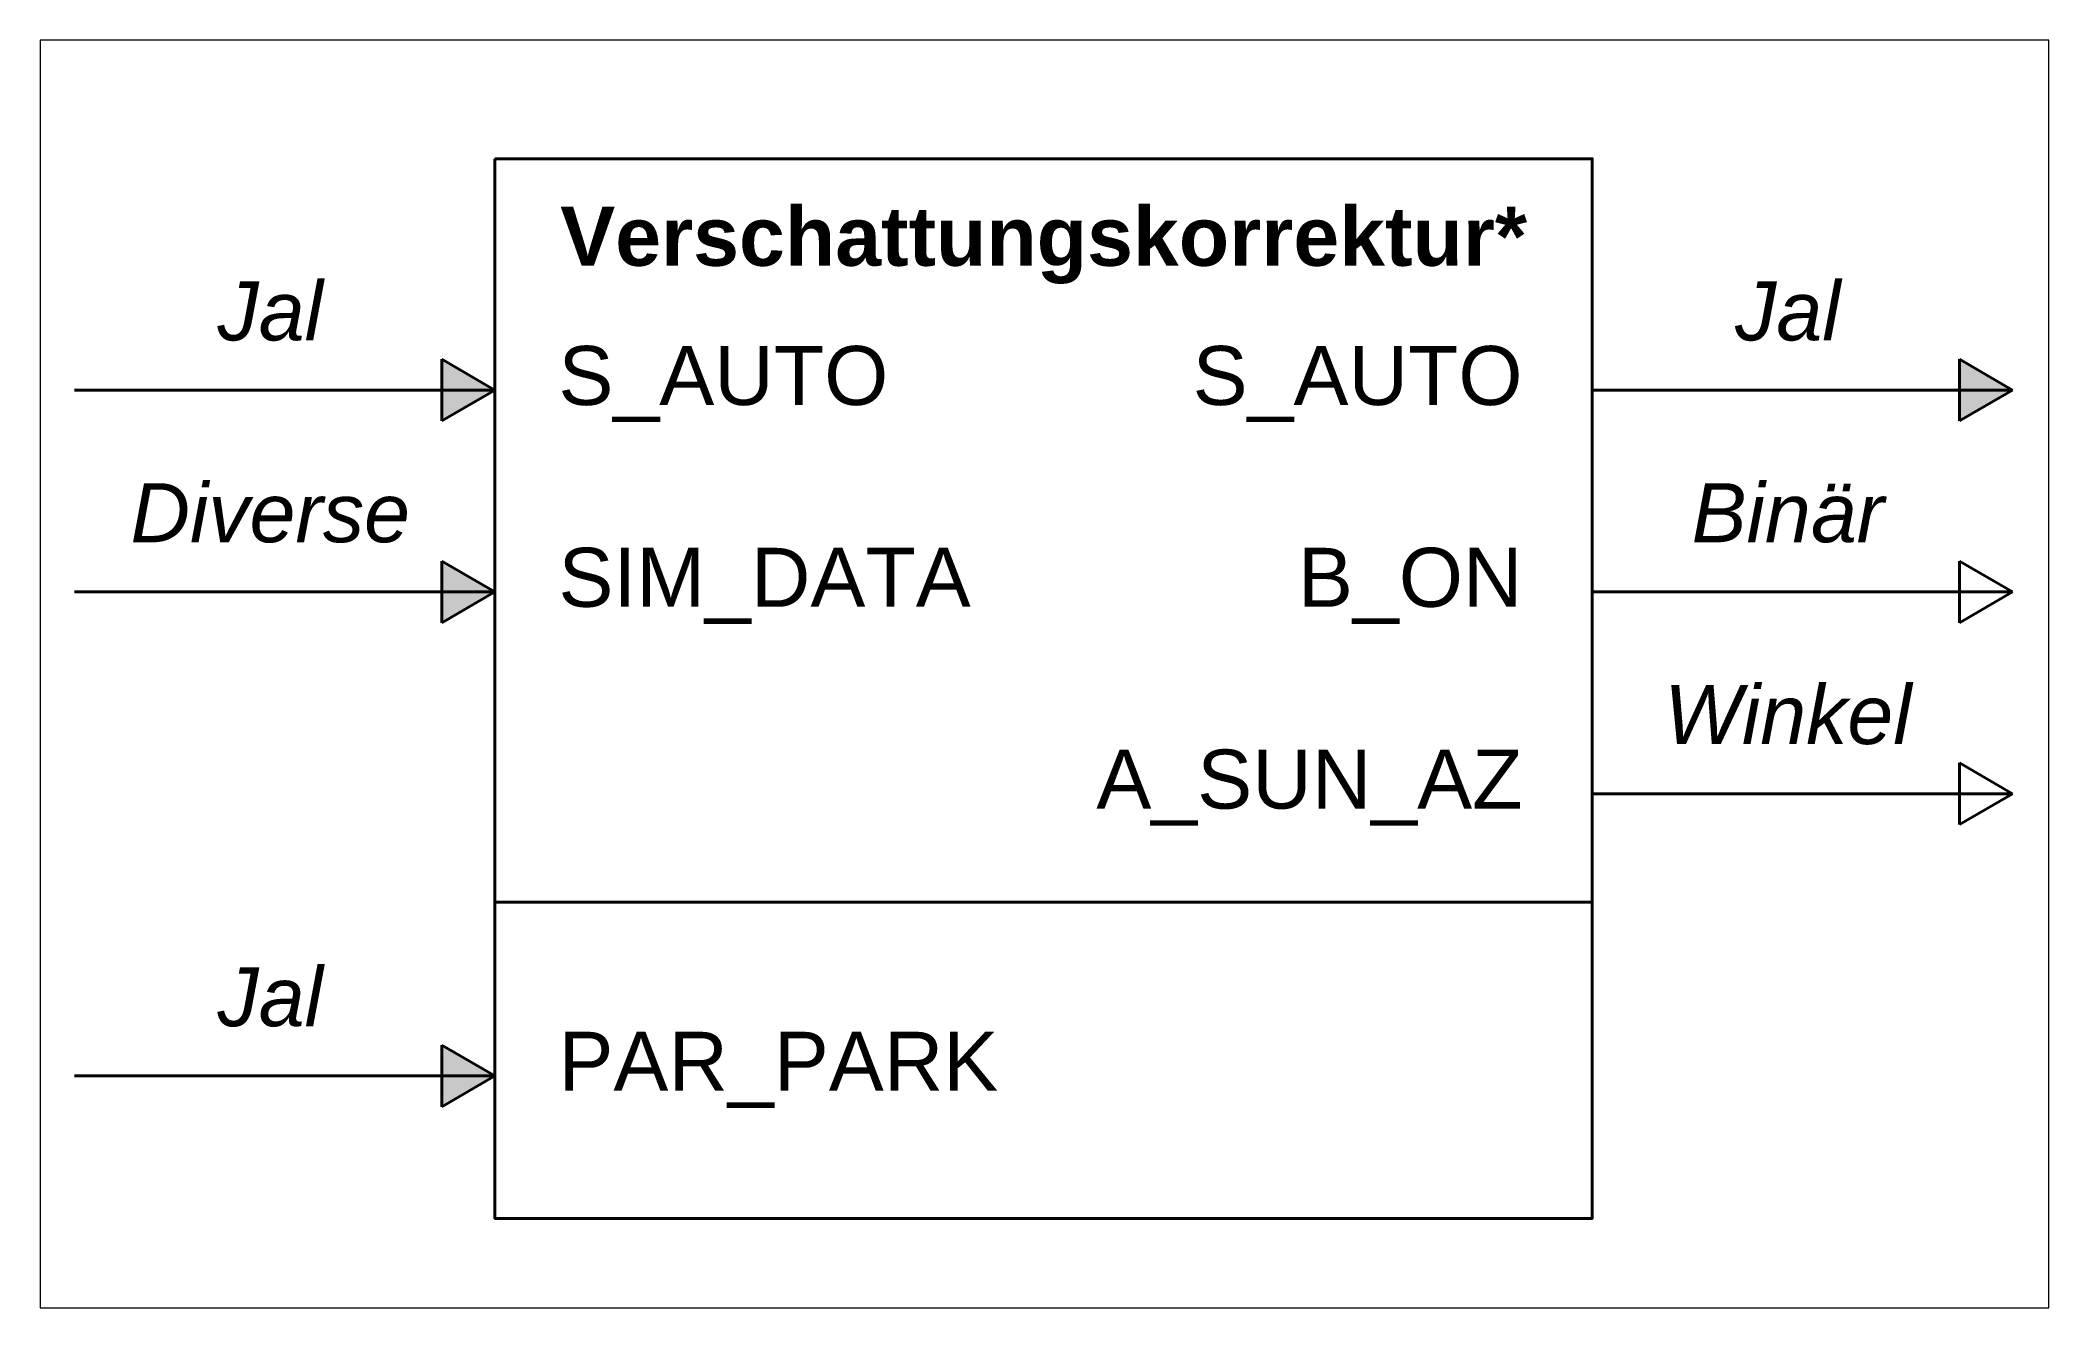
# Paper-space layout 'Layout1' of a CAD drawing. Header units: millimetres. Extents: x 135.1 to 188.1, y 111.9 to 145.3.
# The model-space entities are those that its viewports show. They can reach past a viewport. Long polylines and large blocks are cut down to what shows.
import ezdxf

# ---------------------------------------------------------------- set-up
doc = ezdxf.new("R2010")
doc.units = ezdxf.units.MM
doc.layers.get('0').update_dxf_attribs({"lineweight": 30, "plot": 0})
doc.layers.add('Fenster', color=7, linetype='Continuous', lineweight=40)
doc.styles.get("Standard").update_dxf_attribs({"font": 'arial.ttf'})

msp = doc.modelspace()

# ---------------------------------------------------------------- hatches: boundary and pattern name
at = {"layer": 'Fenster'}
h = msp.add_hatch(color=256, dxfattribs=at)
h.dxf.hatch_style = 1
h.paths.add_polyline_path([(7892.288, 2623.465), (7892.288, 2576.458), (7932.693, 2599.962)])
h.paths.add_polyline_path([(7892.288, 2469.582), (7892.288, 2422.575), (7932.693, 2446.079)])
h.paths.add_polyline_path([(7892.288, 2100.531), (7892.288, 2053.524), (7932.693, 2077.028)])
h.paths.add_polyline_path([(9049.246, 2623.465), (9049.246, 2576.458), (9089.651, 2599.962)])

# ---------------------------------------------------------------- linework, layer by layer
for p, q in [((7932.693, 2599.962), (7892.288, 2623.465)), ((7892.288, 2623.465), (7892.288, 2576.458)), ((9089.651, 2599.962), (9049.246, 2623.465)), ((9049.246, 2623.465), (9049.246, 2576.458)), ((7612.256, 2599.962), (7932.693, 2599.962)), ((7932.693, 2599.962), (7892.288, 2576.458)), ((8769.214, 2599.962), (9089.651, 2599.962)), ((9089.651, 2599.962), (9049.246, 2576.458)), ((7932.693, 2446.079), (7892.288, 2469.582)), ((7892.288, 2469.582), (7892.288, 2422.575)), ((9089.651, 2446.079), (9049.246, 2469.582)), ((9049.246, 2469.582), (9049.246, 2422.575)), ((7612.256, 2446.079), (7932.693, 2446.079)), ((7932.693, 2446.079), (7892.288, 2422.575)), ((8769.214, 2446.079), (9089.651, 2446.079)), ((9089.651, 2446.079), (9049.246, 2422.575)), ((9089.651, 2292.195), (9049.246, 2315.699)), ((9049.246, 2315.699), (9049.246, 2268.692)), ((8769.214, 2292.195), (9089.651, 2292.195)), ((9089.651, 2292.195), (9049.246, 2268.692)), ((7932.693, 2209.406), (8769.214, 2209.406)), ((7932.693, 2077.028), (7892.288, 2100.531)), ((7892.288, 2100.531), (7892.288, 2053.524)), ((7612.256, 2077.028), (7932.693, 2077.028)), ((7932.693, 2077.028), (7892.288, 2053.524))]:
    msp.add_line(p, q, dxfattribs=at)
msp.add_lwpolyline([(7932.693, 2776.36), (8769.214, 2776.36), (8769.214, 1968.271), (7932.693, 1968.271)], close=True, dxfattribs=at)

# ---------------------------------------------------------------- texts
at = {"layer": 'Fenster', "color": 0, "char_height": 45, "width": 89.73704}
for s, insert, attachment_point in [('{\\fArial|b1|i0|c0|p34;Verschattungskorrektur*}', (8350.953, 2680.832), 8), ('{\\fArial|b0|i1|c0|p34;Jal}', (7761.354, 2637.142), 8), ('{\\fArial|b0|i1|c0|p34;Jal}', (8918.312, 2637.142), 8), ('S_AUTO', (7981.049, 2575.56), 7), ('S_AUTO', (8716.032, 2575.56), 9), ('{\\fArial|b0|i1|c0|p34;Diverse}', (7761.354, 2483.258), 8), ('{\\fArial|b0|i1|c0|p34;Binär}', (8918.312, 2483.258), 8), ('SIM_DATA', (7981.049, 2421.676), 7), ('B_ON', (8716.032, 2421.676), 9), ('{\\fArial|b0|i1|c0|p34;Winkel}', (8918.312, 2329.375), 8), ('A_SUN_AZ', (8716.032, 2267.793), 9), ('{\\fArial|b0|i1|c0|p34;Jal}', (7761.354, 2114.208), 8), ('PAR_PARK', (7981.049, 2052.626), 7)]:
    msp.add_mtext(s, dxfattribs=dict(at, insert=insert, attachment_point=attachment_point))

psp = doc.layouts.get("Layout1")

# ---------------------------------------------------------------- viewports
at = {"layer": '0'}
psp.add_viewport(center=(161.585, 128.614), size=(52.932, 33.41284), view_center_point=(8351.614, 2383.447), view_height=966.62533, dxfattribs=at)

doc.saveas('drawing.dxf')
